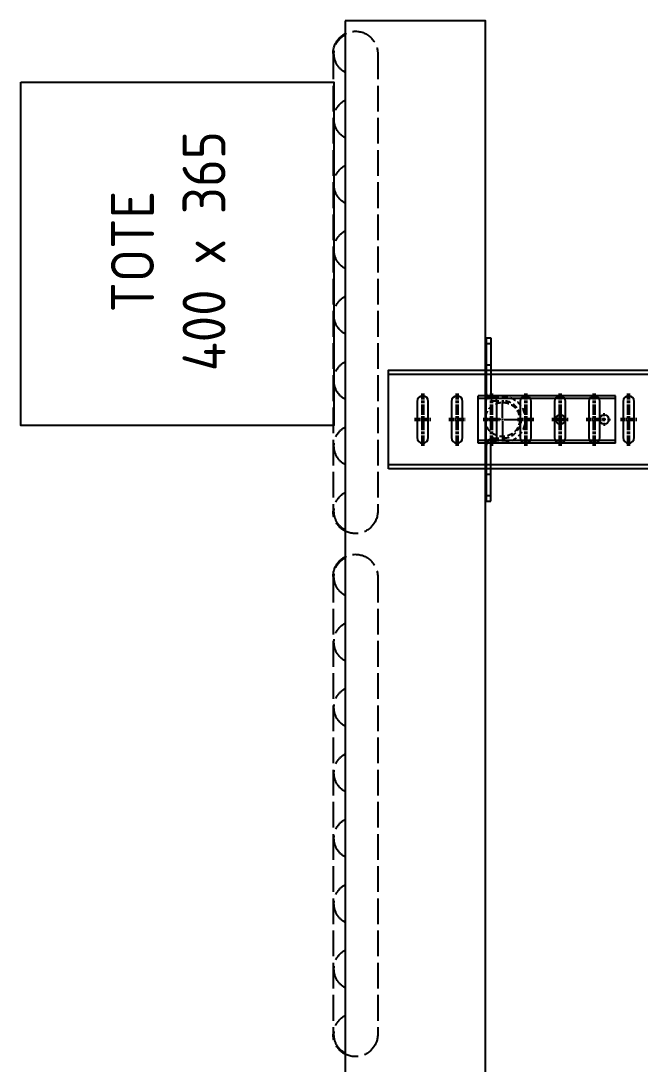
# Model space of a CAD drawing. Header units: millimetres. Extents: x -677815 to 476396, y -125373 to 39000.
# Drawn here: x 437139 to 437861, y -38584 to -37368 of the extents above; entities that cross this region are included whole.
import ezdxf

# ---------------------------------------------------------------- set-up
doc = ezdxf.new("R2010")
doc.units = ezdxf.units.MM
for name, pattern in [('Xref Rapid Pick$0$AM_ISO02W050', [7.5, 6, -1.5]), ('Xref Rapid Pick$0$AM_ISO08W050', [18, 12, -1.5, 3, -1.5]), ('Xref Rapid Pick$0$AM_ISO08W050x2', [9, 6, -0.75, 1.5, -0.75]), ('Xref Rapid Pick$0$MultiDeck$0$Conveyor - Ground 940 aisles$0$HIDDEN', [9.525, 6.35, -3.175])]:
    doc.linetypes.add(name, pattern=pattern)
for name, color, linetype, lineweight in [('AM_BOR', 4, 'Continuous', 25), ('Xref Rapid Pick$0$Center', 7, 'Xref Rapid Pick$0$AM_ISO08W050', 50), ('Xref Rapid Pick$0$Conv- Product Out', 6, 'Continuous', 25), ('Xref Rapid Pick$0$Hidden', 9, 'Xref Rapid Pick$0$AM_ISO02W050', 25)]:
    doc.layers.add(name, color=color, linetype=linetype, lineweight=lineweight)
for name, color, linetype in [('Xref Rapid Pick$0$MultiDeck$0$Conveyor - Ground 940 aisles$0$D', 7, 'Continuous'), ('Xref Rapid Pick$0$MultiDeck$0$Conveyor - Ground 940 aisles$0$H', 7, 'Xref Rapid Pick$0$MultiDeck$0$Conveyor - Ground 940 aisles$0$HIDDEN'), ('Xref Rapid Pick$0$Tote', 7, 'Continuous')]:
    doc.layers.add(name, color=color, linetype=linetype)
doc.styles.add('Xref Rapid Pick$0$STANDARD', font='ISOCP.SHX')

# ---------------------------------------------------------------- blocks, each defined once
blk = doc.blocks.new('Xref Rapid Pick$0$Tote side 400 x 365')
at = {"layer": 'Xref Rapid Pick$0$Tote'}
blk.add_lwpolyline([(500, 365), (500, 0), (100, 0), (100, 365)], close=True, dxfattribs=at)
at = {"layer": 'Xref Rapid Pick$0$Tote', "insert": (124.2, 259.8), "char_height": 50, "attachment_point": 1, "style": 'Xref Rapid Pick$0$STANDARD'}
blk.add_mtext_dynamic_manual_height_columns('\\pi107.5;TOTE\\P\\pi38.967;400 x 365', width=355.005, gutter_width=12.5, heights=[0], dxfattribs=at)
blk = doc.blocks.new('*U865')
blk.add_lwpolyline([(0, 0), (3657.6, 0), (3657.6, -163.5), (0, -163.5)], close=True)
at = {"layer": 'Xref Rapid Pick$0$Hidden', "ltscale": 5}
for p, q in [((38.1, 14), (571.5, 14)), ((647.7, 14), (1181.1, 14)), ((38.1, -38), (571.5, -38)), ((647.7, -38), (1181.1, -38))]:
    blk.add_line(p, q, dxfattribs=at)
for centre, radius, start, end in [((38.1, -12), 26, 90, 270), ((38.1, -12), 25, 28.6854, 151.3146), ((114.3, -12), 25, 28.6854, 151.3146), ((190.5, -12), 25, 28.6854, 151.3146), ((266.7, -12), 25, 28.6854, 151.3146), ((342.9, -12), 25, 28.6854, 151.3146), ((419.1, -12), 25, 28.6854, 151.3146), ((495.3, -12), 25, 28.6854, 151.3146), ((571.5, -12), 25, 28.6854, 151.3146), ((571.5, -12), 26, 270, 90), ((647.7, -12), 26, 90, 270), ((647.7, -12), 25, 28.6854, 151.3146), ((723.9, -12), 25, 28.6854, 151.3146), ((800.1, -12), 25, 28.6854, 151.3146), ((876.3, -12), 25, 28.6854, 151.3146), ((952.5, -12), 25, 28.6854, 151.3146), ((1028.7, -12), 25, 28.6854, 151.3146), ((1104.9, -12), 25, 28.6854, 151.3146), ((1181.1, -12), 25, 28.6854, 151.3146), ((1181.1, -12), 26, 270, 90)]:
    blk.add_arc(centre, radius, start, end, dxfattribs=at)
blk = doc.blocks.new('Xref Rapid Pick$0$SLOT (0deg)')
blk.add_lwpolyline([(-21, 6.5, 1), (-21, -6.5), (21, -6.5, 1), (21, 6.5)], format="xyb", close=True)
at = {"layer": 'Xref Rapid Pick$0$Center', "lineweight": 50}
blk.add_line((-30.5, 0), (30.5, 0), dxfattribs=at)
at = {"layer": 'Xref Rapid Pick$0$Center', "linetype": 'Xref Rapid Pick$0$AM_ISO08W050x2', "lineweight": 50}
blk.add_line((0, 9.5), (0, -9.5), dxfattribs=at)
blk = doc.blocks.new('*U869')
for p, q in [((-27.5, 28.5), (27.5, 28.5)), ((-27.5, -131.5), (-27.5, 28.5)), ((-24.5, -131.5), (-24.5, 28.5)), ((24.5, -131.5), (24.5, 28.5)), ((27.5, -131.5), (27.5, 28.5)), ((-95.2, 18.7), (-29.9, 18.7)), ((-95.2, 18.7), (-95.2, 13.7)), ((-95.2, 13.7), (-29.9, 13.7)), ((30, 18.7), (95.2, 18.7)), ((95.2, 13.7), (30, 13.7)), ((95.2, 18.7), (95.2, 13.7)), ((-27.5, -131.5), (27.5, -131.5))]:
    blk.add_line(p, q)
for centre in [(0, -67.5), (0, -118.5)]:
    blk.add_circle(centre, 5.5)
for centre, start, end in [((-29.9, 10.5), 0, 90), ((30, 10.5), 90, 180)]:
    blk.add_arc(centre, 3.2, start, end)
at = {"layer": 'Xref Rapid Pick$0$MultiDeck$0$Conveyor - Ground 940 aisles$0$D'}
for p, q in [((0, 2), (0, 21)), ((-2, 0), (-21, 0)), ((-1, 0), (1, 0)), ((0, -1), (0, 1)), ((2, 0), (21, 0)), ((0, -2), (0, -21)), ((0, -63.5), (0, -60)), ((-4, -67.5), (-7.5, -67.5)), ((-2, -67.5), (2, -67.5)), ((0, -69.5), (0, -65.5)), ((0, -71.5), (0, -75)), ((4, -67.5), (7.5, -67.5)), ((-4, -118.5), (-7.5, -118.5)), ((-2, -118.5), (2, -118.5)), ((0, -114.5), (0, -111)), ((0, -120.5), (0, -116.5)), ((4, -118.5), (7.5, -118.5)), ((0, -122.5), (0, -126))]:
    blk.add_line(p, q, dxfattribs=at)
at = {"layer": 'Xref Rapid Pick$0$MultiDeck$0$Conveyor - Ground 940 aisles$0$D', "linetype": 'Xref Rapid Pick$0$MultiDeck$0$Conveyor - Ground 940 aisles$0$HIDDEN'}
for p, q in [((-26.8, 10.5), (-26.8, -1.6)), ((-21.8, 10.5), (-21.8, -1.5)), ((21.8, 10.5), (21.8, -1.5)), ((26.8, 10.5), (26.8, -1.6))]:
    blk.add_line(p, q, dxfattribs=at)
blk.add_circle((0, 0), 20, dxfattribs=at)
for centre, radius, start, end in [((-29.9, 10.5), 8.2, 0, 90), ((30, 10.5), 8.2, 90, 180), ((0, 0), 26.8, 183.5004, 356.4996), ((0, 0), 21.8, 183.8813, 356.1187)]:
    blk.add_arc(centre, radius, start, end, dxfattribs=at)
at = {"layer": 'Xref Rapid Pick$0$MultiDeck$0$Conveyor - Ground 940 aisles$0$H'}
for p, q in [((-88.7, 18.7), (-88.7, 13.7)), ((-63.7, 18.7), (-63.7, 13.7)), ((63.7, 18.7), (63.7, 13.7)), ((88.7, 18.7), (88.7, 13.7))]:
    blk.add_line(p, q, dxfattribs=at)
blk = doc.blocks.new('*U900')
for p, q in [((-52.5, 1208), (-52.5, 8)), ((52.5, 8), (52.5, 1208))]:
    blk.add_line(p, q)
for points in [[(-57.5, 1208), (57.5, 1208), (57.5, 8), (-57.5, 8)], [(-110, 0), (110, 0), (110, 8), (-110, 8)]]:
    blk.add_lwpolyline(points, close=True)
at = {"layer": 'Xref Rapid Pick$0$Center', "linetype": 'Xref Rapid Pick$0$AM_ISO08W050x2', "lineweight": 50}
for p, q in [((-83, -3), (-83, 11)), ((83, -3), (83, 11))]:
    blk.add_line(p, q, dxfattribs=at)
at = {"layer": 'Xref Rapid Pick$0$Hidden'}
for p, q in [((-90, 8), (-90, 0)), ((-76, 8), (-76, 0)), ((76, 8), (76, 0)), ((90, 8), (90, 0))]:
    blk.add_line(p, q, dxfattribs=at)
for name, p in [('Xref Rapid Pick$0$SLOT (0deg)', (0, 1168)), ('Xref Rapid Pick$0$SLOT (0deg)', (0, 1128)), ('*U869', (0, 1075)), ('Xref Rapid Pick$0$SLOT (0deg)', (0, 1088)), ('Xref Rapid Pick$0$SLOT (0deg)', (0, 1048)), ('Xref Rapid Pick$0$SLOT (0deg)', (0, 1008)), ('Xref Rapid Pick$0$SLOT (0deg)', (0, 968)), ('Xref Rapid Pick$0$SLOT (0deg)', (0, 928)), ('Xref Rapid Pick$0$SLOT (0deg)', (0, 888)), ('Xref Rapid Pick$0$SLOT (0deg)', (0, 848)), ('Xref Rapid Pick$0$SLOT (0deg)', (0, 808)), ('Xref Rapid Pick$0$SLOT (0deg)', (0, 768)), ('Xref Rapid Pick$0$SLOT (0deg)', (0, 728)), ('Xref Rapid Pick$0$SLOT (0deg)', (0, 688)), ('Xref Rapid Pick$0$SLOT (0deg)', (0, 648)), ('Xref Rapid Pick$0$SLOT (0deg)', (0, 608)), ('Xref Rapid Pick$0$SLOT (0deg)', (0, 568)), ('Xref Rapid Pick$0$SLOT (0deg)', (0, 528)), ('Xref Rapid Pick$0$SLOT (0deg)', (0, 488)), ('Xref Rapid Pick$0$SLOT (0deg)', (0, 448)), ('Xref Rapid Pick$0$SLOT (0deg)', (0, 408)), ('Xref Rapid Pick$0$SLOT (0deg)', (0, 368)), ('*U869', (0, 332.5)), ('Xref Rapid Pick$0$SLOT (0deg)', (0, 328)), ('Xref Rapid Pick$0$SLOT (0deg)', (0, 288)), ('Xref Rapid Pick$0$SLOT (0deg)', (0, 248)), ('Xref Rapid Pick$0$SLOT (0deg)', (0, 208)), ('Xref Rapid Pick$0$SLOT (0deg)', (0, 168)), ('Xref Rapid Pick$0$SLOT (0deg)', (0, 128)), ('Xref Rapid Pick$0$SLOT (0deg)', (0, 88)), ('Xref Rapid Pick$0$SLOT (0deg)', (0, 48))]:
    blk.add_blockref(name, p)
blk = doc.blocks.new('Xref Rapid Pick')
at = {"layer": 'Xref Rapid Pick$0$Conv- Product Out', "xscale": -1, "rotation": 90}
blk.add_blockref('*U865', (437517.3, -37368.2, 0), dxfattribs=at)
at = {"layer": 'Xref Rapid Pick$0$Conv- Product Out', "rotation": 89.99999999999999}
blk.add_blockref('*U900', (438775.8, -37832.8), dxfattribs=at)
at = {"layer": 'Xref Rapid Pick$0$Tote', "rotation": 90}
blk.add_blockref('Xref Rapid Pick$0$Tote side 400 x 365', (437504.3, -37939.7, 0), dxfattribs=at)

msp = doc.modelspace()

# ---------------------------------------------------------------- block references
at = {"layer": 'AM_BOR'}
msp.add_blockref('Xref Rapid Pick', (0, 0), dxfattribs=at)

doc.saveas('drawing.dxf')
